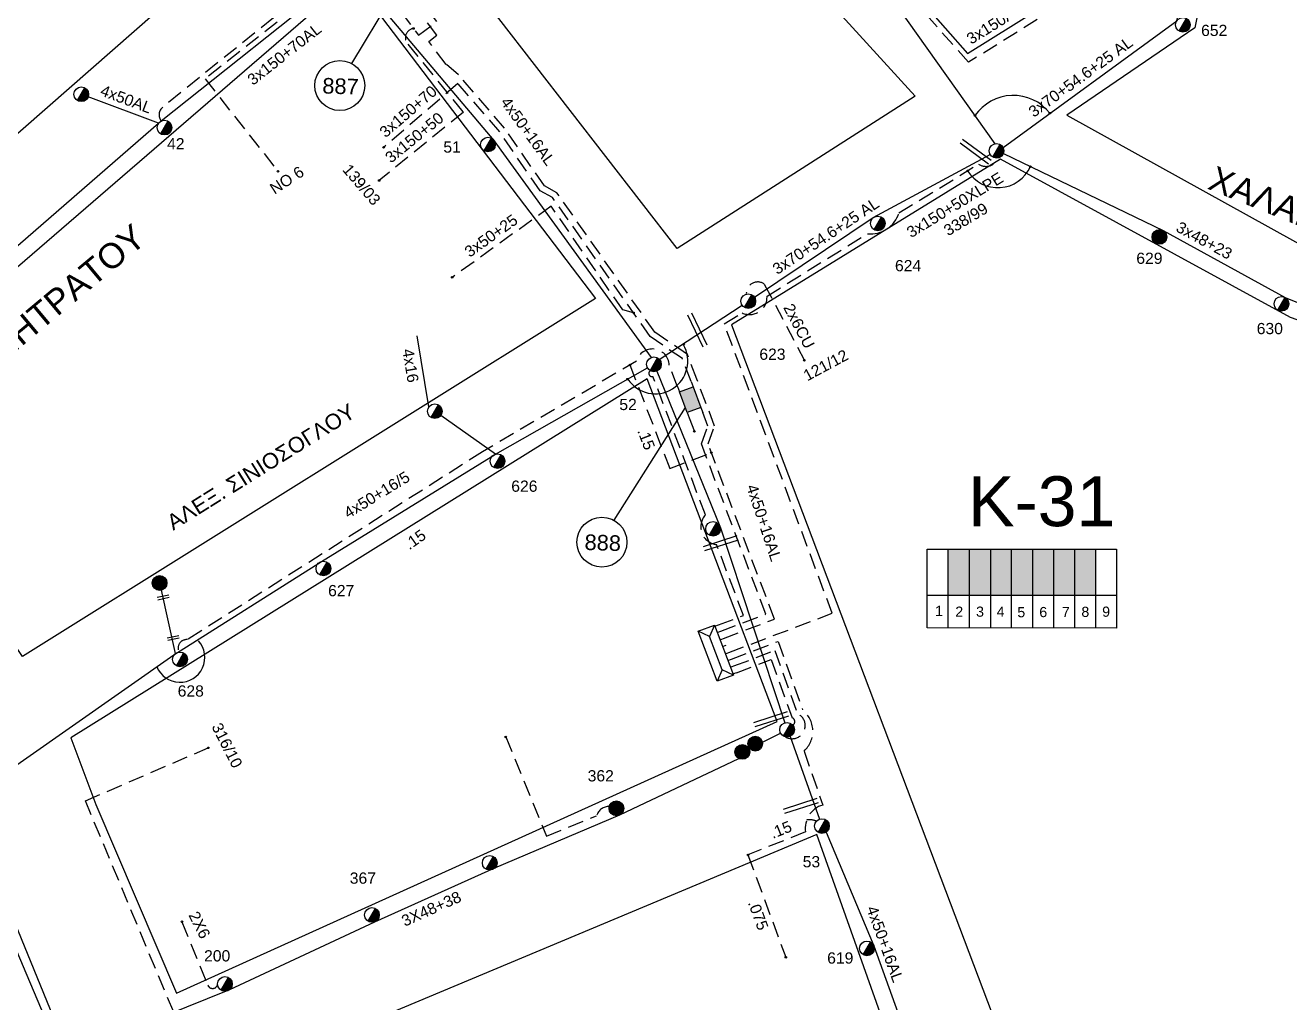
# Model space of a CAD drawing. Header units: millimetres. Extents: x 7477 to 9676, y 1828 to 2857.
# Drawn here: x 7697.3 to 7899.8, y 2356.4 to 2513 of the extents above; entities that cross this region are included whole.
import ezdxf
from ezdxf.enums import TextEntityAlignment as Align

# ---------------------------------------------------------------- set-up
doc = ezdxf.new("R2010")
doc.units = ezdxf.units.MM
doc.linetypes.add('DASHED', pattern=[19.05, 12.7, -6.35])
for name, color, linetype, lineweight in [('.075', 7, 'Continuous', 30), ('.15', 7, 'Continuous', 30), ('2x6', 7, 'SYN_LINE', 30), ('2x6CU', 7, 'Continuous', 30), ('3x150+50', 7, 'Continuous', 30), ('3x150+50 XLPE', 7, 'SYN_LINE', 30), ('3x150+70', 7, 'Continuous', 30), ('3x150+70AL', 7, 'DASHED', 30), ('3x150AL+50CU', 7, 'Continuous', 30), ('3x48+23', 7, 'Continuous', 30), ('3X48+38', 7, 'Continuous', 30), ('3x50+25', 7, 'Continuous', 30), ('3x70+54.6+25 AL', 7, 'SYN_LINE', 30), ('4x16', 7, 'Continuous', 30), ('4x50+16_5', 7, 'Continuous', 30), ('4x50+16AL', 7, 'Continuous', 30), ('4x50AL', 7, 'Continuous', 30), ('text διευθύνσεων', 250, 'Continuous', 30), ('Υπόβαθρο ΔΕΗ', 7, 'Continuous', 30)]:
    doc.layers.add(name, color=color, linetype=linetype, lineweight=lineweight)
for name, color, linetype in [('Link Box 4 Διευθύνσεων', 7, 'Continuous'), ('Pillar OTE', 7, 'Continuous'), ('TEXT ΚΑΛΩΔΙΩΝ', 7, 'Continuous'), ('Άγνωστα', 7, 'Continuous'), ('ΑΓΝΩΣΤΟ ΕΝΑΕΡΙΟ ΚΑΛΩΔΙΟ', 7, 'Continuous'), ('Καλώδια ΧΤ   3x150AL+50CU', 7, 'DASHED'), ('Μηχανική τομή', 7, 'Continuous'), ('Στύλος Ξύλινος', 7, 'Continuous'), ('Στύλος Ξύλινος @ 1', 7, 'Continuous'), ('Στύλος ΦΜ', 7, 'Continuous'), ('Στύλος ΦΜ @ 1', 7, 'Continuous'), ('Συνδέσεις', 7, 'Continuous'), ('Τομή', 7, 'Continuous'), ('Υποσταθμός πόλεως', 7, 'Continuous'), ('Υπόγεια καλώδια Παροχών ΧΤ   .15', 7, 'DASHED')]:
    doc.layers.add(name, color=color, linetype=linetype)
doc.styles.add('arial', font='ARIAL.TTF')
doc.styles.get("Standard").update_dxf_attribs({"font": 'ARIAL.TTF'})
doc.linetypes.add('SYN_LINE', pattern='A,0.5,-0.0001,["/\\/\\/\\/",Standard,S=0.1,R=0,X=0,Y=-0.05],-0.25', length=0.7501)

# ---------------------------------------------------------------- blocks, each defined once
blk = doc.blocks.new('ΥΠΑΡΧΩΝ ΤΣΙΜΕΝΤΕΝΙΟΣ ΣΤΥΛΟΣ')
at = {"layer": 'Στύλος ΦΜ'}
blk.add_hatch(color=7, dxfattribs=at).paths.add_polyline_path([(-1.29, -2.28, 0.574793), (2.62, 0, 0.268822), (1.3, 2.27)])
at = {"layer": 'Στύλος ΦΜ', "color": 7}
blk.add_line((-1.29, -2.28), (1.3, 2.27), dxfattribs=at)
blk.add_circle((0, 0), 2.62, dxfattribs=at)
at = {"layer": 'Στύλος ΦΜ', "flags": 4}
for tag, p in [('ΑΡΙΘΜΟΣ', (-4.68, 8.05)), ('ΤΥΠΟΣ', (-4.91, 3.03))]:
    blk.add_attdef(tag, p, '', height=4, dxfattribs=at)
blk = doc.blocks.new('ΥΠΑΡΧΩΝ ΞΥΛΙΝΟΣ ΣΤΥΛΟΣ')
at = {"layer": 'Στύλος Ξύλινος'}
h = blk.add_hatch(color=7, dxfattribs=at)
h.paths.add_polyline_path([(-2.62, 0, 0.270008), (-1.29, -2.28), (1.3, 2.27, 0.576266)])
h.paths.add_polyline_path([(-1.29, -2.28, 0.574793), (2.62, 0, 0.268822), (1.3, 2.27)])
at = {"layer": 'Στύλος Ξύλινος', "color": 7}
blk.add_line((-1.29, -2.28), (1.3, 2.27), dxfattribs=at)
blk.add_circle((0, 0), 2.62, dxfattribs=at)
at = {"layer": 'Στύλος Ξύλινος', "flags": 4}
for tag, p in [('ΑΡΙΘΜΟΣ', (-4.91, 8.6)), ('ΤΥΠΟΣ', (-4.85, 3.39))]:
    blk.add_attdef(tag, p, '', height=4, dxfattribs=at)
blk = doc.blocks.new('LINK BOX 4 ΑΝΑΧΩΡΗΣΕΩΝ')
at = {"layer": 'Link Box 4 Διευθύνσεων', "ltscale": 40}
blk.add_hatch(color=256, dxfattribs=at).paths.add_polyline_path([(-3.54, 0), (-3.54, -4.67), (3.54, -4.67), (3.54, 0)])
for p, q in [((-3.54, 0), (-5.33, 0)), ((5.33, 0), (3.54, 0)), ((-3.54, -4.67), (-5.33, -4.67)), ((5.33, -4.67), (3.54, -4.67))]:
    blk.add_line(p, q, dxfattribs=at)
blk.add_lwpolyline([(-3.54, -4.67), (-3.54, 0), (3.54, 0), (3.54, -4.67)], close=True, dxfattribs=at)
blk = doc.blocks.new('ΥΠΟΣΤΑΘΜΟΣ ΠΟΛΕΩΣ 8 ΑΝΑΧΩΡΗΣΕΩΝ')
at = {"layer": 'Υποσταθμός πόλεως', "linetype": 'Continuous', "ltscale": 40}
for p, q in [((-8.18, -2.82), (-8.18, -4)), ((-5.9, -2.82), (-5.9, -4)), ((-3.55, -2.82), (-3.55, -4)), ((-1.28, -2.82), (-1.28, -4)), ((1.23, -2.82), (1.23, -4)), ((3.56, -2.82), (3.56, -4)), ((6.03, -2.82), (6.03, -4)), ((8.16, -2.82), (8.16, -4))]:
    blk.add_line(p, q, dxfattribs=at)
blk.add_lwpolyline([(-8.57, 2.82), (8.57, 2.82), (8.57, -2.82), (-8.57, -2.82)], close=True, dxfattribs=at)
for points in [[(-5.75, 0), (-8.57, 2.82)], [(5.75, 0), (8.57, 2.82)], [(-8.57, -2.82), (-5.75, 0)], [(-5.75, 0), (5.75, 0)], [(8.57, -2.82), (5.75, 0)]]:
    blk.add_lwpolyline(points, dxfattribs=at)
at = {"layer": 'Υποσταθμός πόλεως', "linetype": 'SYN_LINE', "ltscale": 40, "flags": 1}
for tag, p in [('ΜΕΤΑΣΧΗΜΑΤΙΣΜΟΣ', (9.59, 1.44)), ('ΙΣΧΥΣ', (9.57, -1.35)), ('ΑΡΙΘΜΟΣ', (9.69, -4.07))]:
    blk.add_attdef(tag, p, '', height=1.8, dxfattribs=at)
blk = doc.blocks.new('_ΣΥΝΔΕΣΗ')
at = {"layer": 'Συνδέσεις', "linetype": 'SYN_LINE', "ltscale": 40}
blk.add_hatch(color=256, dxfattribs=at).paths.add_polyline_path([(0.5, -0.01, 1), (-0.5, -0.01, 1)])
at = {"layer": 'Συνδέσεις'}
blk.add_circle((0, -0.01), 0.5, dxfattribs=at)
blk = doc.blocks.new('ΤΟΜΗ')
at = {"layer": 'Τομή', "ltscale": 40}
for p, q in [((-5.68, 0), (17.06, 0)), ((-5.68, -2.77), (17.06, -2.77))]:
    blk.add_line(p, q, dxfattribs=at)
blk = doc.blocks.new('ΜΗΧΑΝΙΚΗ ΤΟΜΗ')
at = {"layer": 'Μηχανική τομή', "ltscale": 40}
for p, q in [((-1.89, 0.78), (5.69, 0.78)), ((-1.89, -0.77), (5.69, -0.77))]:
    blk.add_line(p, q, dxfattribs=at)

msp = doc.modelspace()

# ---------------------------------------------------------------- hatches: boundary and pattern name
at = {"layer": 'Καλώδια ΧΤ   3x150AL+50CU', "linetype": 'DASHED', "lineweight": -3, "ltscale": 0.2}
h = msp.add_hatch(color=1, dxfattribs=at)
h.dxf.hatch_style = 1
h.paths.add_polyline_path([(7848.55, 2429.08), (7845.11, 2429.08), (7845.11, 2421.72), (7848.55, 2421.71)])
h = msp.add_hatch(color=2, dxfattribs=at)
h.dxf.hatch_style = 1
h.paths.add_polyline_path([(7848.55, 2421.71), (7851.99, 2421.71), (7851.99, 2429.08), (7848.55, 2429.08)])
h = msp.add_hatch(color=30, dxfattribs=at)
h.dxf.hatch_style = 1
h.paths.add_polyline_path([(7855.29, 2429.08), (7851.99, 2429.08), (7851.99, 2421.71), (7855.29, 2421.71)])
h = msp.add_hatch(color=133, dxfattribs=at)
h.dxf.hatch_style = 1
h.paths.add_polyline_path([(7858.59, 2429.07), (7855.29, 2429.08), (7855.29, 2421.71), (7858.59, 2421.7)])
h = msp.add_hatch(color=85, dxfattribs=at)
h.dxf.hatch_style = 1
h.paths.add_polyline_path([(7861.97, 2429.07), (7858.68, 2429.07), (7858.68, 2421.7), (7861.97, 2421.7)])
h = msp.add_hatch(color=173, dxfattribs=at)
h.dxf.hatch_style = 1
h.paths.add_polyline_path([(7865.37, 2429.07), (7862.07, 2429.07), (7862.07, 2421.7), (7865.37, 2421.7)])
h = msp.add_hatch(color=5, dxfattribs=at)
h.dxf.hatch_style = 1
h.paths.add_polyline_path([(7868.71, 2429.07), (7865.41, 2429.07), (7865.41, 2421.7), (7868.71, 2421.7)])

# ---------------------------------------------------------------- linework, layer by layer
at = {"layer": '.075', "color": 1, "linetype": 'DASHED', "lineweight": -3, "ltscale": 0.2}
msp.add_lwpolyline([(7813.05, 2380.08), (7819.13, 2363.68)], dxfattribs=at)
at = {"layer": '.15', "color": 5, "linetype": 'DASHED', "lineweight": -3, "ltscale": 0.2}
msp.add_lwpolyline([(7801.76, 2455.1), (7800.45, 2458.57, 0.852332), (7795.18, 2459.18), (7770.54, 2444.67), (7723.26, 2414.57, 0.596996), (7721.92, 2412.59, -11.680675)], format="xyb", dxfattribs=at)
for points in [[(7794.15, 2458.58), (7800.52, 2442), (7807.19, 2444.53)], [(7809.14, 2414.77), (7817.3, 2417.86), (7806.66, 2445.94), (7807.72, 2448.78), (7804.88, 2456.28)], [(7803.65, 2450.12), (7804.47, 2447.94)]]:
    msp.add_lwpolyline(points, dxfattribs=at)
at = {"layer": '.15', "color": 85, "linetype": 'DASHED', "lineweight": -3, "ltscale": 0.2}
msp.add_lwpolyline([(7808.32, 2416.92), (7812.34, 2418.44), (7808.04, 2429.8, -0.611331), (7806.24, 2434.55), (7797.84, 2456.73, -0.858823), (7797.41, 2457.66)], format="xyb", dxfattribs=at)
at = {"layer": '.15', "color": 173, "linetype": 'DASHED', "lineweight": -3, "ltscale": 0.2}
msp.add_lwpolyline([(7808.7, 2415.92), (7815.92, 2418.66), (7805.59, 2445.94), (7806.65, 2448.78), (7805.83, 2450.95)], dxfattribs=at)
at = {"layer": '.15', "color": 1, "linetype": 'DASHED', "lineweight": -3, "ltscale": 0.2}
for points in [[(7810.4, 2411.45), (7817.89, 2414.29), (7821.8, 2403.31, -0.462749), (7822.05, 2396.73), (7825.03, 2388.08, 0.371206), (7822.27, 2383.77), (7813.05, 2380.08)], [(7822.46, 2385.66, -0.155203), (7824.03, 2385.49, 14.536824)]]:
    msp.add_lwpolyline(points, format="xyb", dxfattribs=at)
at = {"layer": '.15', "color": 2, "linetype": 'DASHED', "lineweight": -3, "ltscale": 0.2}
msp.add_lwpolyline([(7810.81, 2410.35), (7817.35, 2412.83), (7820.95, 2402.74, -1.060592), (7819.08, 2398.98, -0.52851)], format="xyb", dxfattribs=at)
at = {"layer": '.15', "color": 30, "linetype": 'DASHED', "lineweight": -3, "ltscale": 0.2}
msp.add_lwpolyline([(7811.22, 2409.28), (7816.8, 2411.4), (7820.12, 2402.06, -0.644085), (7820.24, 2400.87, -0.859457)], format="xyb", dxfattribs=at)
at = {"layer": '2x6', "color": 2, "linetype": 'DASHED', "lineweight": -3, "ltscale": 0.2}
msp.add_lwpolyline([(7722.38, 2369.37), (7726.54, 2359.2, 0.732625), (7728.1, 2359.33, -8.852147)], format="xyb", dxfattribs=at)
at = {"layer": '2x6CU', "color": 85, "linetype": 'DASHED', "lineweight": -3, "ltscale": 0.2}
msp.add_lwpolyline([(7812.8, 2469.93, -0.629126), (7815.68, 2471.54), (7822.09, 2459.32)], format="xyb", dxfattribs=at)
at = {"layer": '3x150+50', "color": 62, "linetype": 'DASHED', "lineweight": -3, "ltscale": 0.2}
msp.add_lwpolyline([(7759.48, 2512.48, 0.605602), (7758.58, 2509.97), (7767.47, 2499.06), (7753.98, 2488.14)], format="xyb", dxfattribs=at)
at = {"layer": '3x150+50', "color": 2, "linetype": 'DASHED', "lineweight": -3, "ltscale": 0.2}
msp.add_lwpolyline([(7774.26, 2398.99), (7780.78, 2383.08), (7788.82, 2386.37, -0.329356), (7790.84, 2387.87, 47.980398)], format="xyb", dxfattribs=at)
at = {"layer": '3x150+50', "color": 7, "linetype": 'DASHED', "lineweight": -3, "ltscale": 0.2}
msp.add_lwpolyline([(7743.29, 2303.68, 0.871466), (7740.04, 2309.27), (7737.52, 2315.39, 0.688722), (7735.74, 2319.72), (7706.92, 2388.75), (7726.61, 2397.25)], format="xyb", dxfattribs=at)
at = {"layer": '3x150+50 XLPE', "color": 62, "linetype": 'DASHED', "lineweight": -3, "ltscale": 0.2}
msp.add_lwpolyline([(7757.44, 2515.16), (7760.3, 2511.4), (7763.21, 2513.61), (7755.75, 2523.43, 0.420341), (7749.03, 2524.28), (7741.71, 2533.06), (7749.37, 2540.13, -0.612058), (7750.27, 2541.2, 135.485288)], format="xyb", dxfattribs=at)
at = {"layer": '3x150+50 XLPE', "color": 133, "linetype": 'DASHED', "lineweight": -3, "ltscale": 0.2}
msp.add_lwpolyline([(7809.99, 2412.51), (7826.56, 2418.79), (7809.25, 2465.17), (7812.13, 2466.92, 0.566155), (7816.11, 2469.61), (7832.2, 2479.61, 0.364331), (7837.24, 2482.95), (7849.97, 2490.74, 0.461582), (7853.23, 2491.76, 4.598534)], format="xyb", dxfattribs=at)
at = {"layer": '3x150+70', "color": 5, "linetype": 'DASHED', "lineweight": -3, "ltscale": 0.2}
msp.add_lwpolyline([(7804.88, 2456.28), (7803.38, 2460.24), (7798.12, 2463.84), (7782.45, 2486.18), (7780.45, 2487.26), (7774.08, 2496.52), (7766.71, 2505.08), (7764.72, 2506.71), (7761.93, 2510.39), (7763.24, 2511.39), (7759.29, 2516.58)], dxfattribs=at)
at = {"layer": '3x150+70', "color": 173, "linetype": 'DASHED', "lineweight": -3, "ltscale": 0.2}
msp.add_lwpolyline([(7803.94, 2455.93), (7802.55, 2459.59), (7797.41, 2463.12), (7781.76, 2485.41), (7779.76, 2486.49), (7773.29, 2495.91), (7766.6, 2503.67), (7754.69, 2493.43)], dxfattribs=at)
at = {"layer": '3x150+70AL', "color": 27, "linetype": 'DASHED', "lineweight": -3, "ltscale": 0.2}
msp.add_lwpolyline([(7749.02, 2542.56, -0.649219), (7747.89, 2541.59), (7739.94, 2534.6), (7741.01, 2533.38), (7739.43, 2531.99), (7746.29, 2523.49), (7745.94, 2521.36), (7719.32, 2499.9, 0.40807), (7719.05, 2497.66, 2.377618)], format="xyb", dxfattribs=at)
at = {"layer": '3x150+70AL', "color": 62, "linetype": 'DASHED', "lineweight": -3, "ltscale": 0.2}
msp.add_lwpolyline([(7754.21, 2519.41), (7753.58, 2520.23), (7752.62, 2519.49, -0.441958), (7746.62, 2520.57), (7726.09, 2504.41), (7737.77, 2489.61)], format="xyb", dxfattribs=at)
at = {"layer": '3x150AL+50CU', "color": 173, "linetype": 'DASHED', "lineweight": -3, "ltscale": 0.2}
msp.add_lwpolyline([(7858.95, 2528.56), (7865.86, 2517.95), (7848.41, 2507.07), (7833.3, 2524.04, -0.418536), (7831.93, 2524.65, 530.529134)], format="xyb", dxfattribs=at)
at = {"layer": '3x48+23', "color": 133, "linetype": 'Continuous', "lineweight": -3, "ltscale": 0.2}
msp.add_lwpolyline([(7853.98, 2492.45), (7879.56, 2480.11), (7899.11, 2469.39), (7930.22, 2456.81)], dxfattribs=at)
at = {"layer": '3X48+38', "color": 2, "linetype": 'Continuous', "lineweight": -3, "ltscale": 0.2}
msp.add_lwpolyline([(7705.56, 2348.62), (7730.03, 2358.52), (7753.27, 2369.38), (7772.53, 2377.99), (7792.55, 2386.52), (7811.58, 2395.55)], dxfattribs=at)
at = {"layer": '3x50+25', "color": 173, "linetype": 'DASHED', "lineweight": -3, "ltscale": 0.2}
msp.add_lwpolyline([(7794.73, 2466.94), (7793.01, 2467.39), (7781.55, 2484.01), (7765.68, 2472.61)], dxfattribs=at)
at = {"layer": '3x70+54.6+25 AL', "color": 173, "linetype": 'SYN_LINE', "lineweight": -3, "ltscale": 15}
msp.add_lwpolyline([(7853.92, 2493.44), (7881.76, 2513.73), (7885.46, 2530.44), (7889.86, 2546.84)], dxfattribs=at)
at = {"layer": '3x70+54.6+25 AL', "color": 85, "linetype": 'SYN_LINE', "lineweight": -3, "ltscale": 15}
for points in [[(7814.09, 2469.44), (7833.13, 2482.18), (7851.84, 2492.32)], [(7798.86, 2459.47), (7812.12, 2468.15)]]:
    msp.add_lwpolyline(points, dxfattribs=at)
at = {"layer": '4x16', "color": 85, "linetype": 'SYN_LINE', "lineweight": -3, "ltscale": 15}
msp.add_lwpolyline([(7761.94, 2451.85), (7760.04, 2463.25)], dxfattribs=at)
at = {"layer": '4x16', "color": 85, "linetype": 'SYN_LINE', "lineweight": -3, "ltscale": 12}
msp.add_lwpolyline([(7772.59, 2444.29), (7763.86, 2450.49)], dxfattribs=at)
at = {"layer": '4x16', "color": 5, "linetype": 'Continuous', "lineweight": -3, "ltscale": 0.2}
msp.add_lwpolyline([(7721.35, 2412.35), (7719.09, 2422.5)], dxfattribs=at)
at = {"layer": '4x50+16_5', "color": 85, "linetype": 'Continuous', "lineweight": -3, "ltscale": 0.2}
msp.add_lwpolyline([(7688.58, 2389.38), (7721.11, 2412.16), (7744.75, 2427.11), (7772.59, 2444.29), (7796.97, 2458.1)], dxfattribs=at)
at = {"layer": '4x50+16AL', "color": 27, "linetype": 'Continuous', "lineweight": -3, "ltscale": 0.2}
msp.add_lwpolyline([(7748.5, 2521.06), (7719.05, 2497.66), (7691.13, 2473.38), (7655.57, 2442.66)], dxfattribs=at)
at = {"layer": '4x50+16AL', "color": 6, "linetype": 'Continuous', "lineweight": -3, "ltscale": 0.2}
for points in [[(7797.59, 2459.79), (7772.38, 2494.55), (7750.19, 2520.88)], [(7798.48, 2457.61), (7808.56, 2432.76), (7808.61, 2432.62)]]:
    msp.add_lwpolyline(points, dxfattribs=at)
at = {"layer": '4x50+16AL', "color": 30, "linetype": 'Continuous', "lineweight": -3, "ltscale": 0.2}
msp.add_lwpolyline([(7808.61, 2432.62), (7818.95, 2401.25)], dxfattribs=at)
at = {"layer": '4x50+16AL', "color": 2, "linetype": 'Continuous', "lineweight": -3, "ltscale": 0.2}
for points in [[(7815.37, 2398.15), (7818.27, 2399.6)], [(7819.84, 2399.07), (7824.52, 2385.82)]]:
    msp.add_lwpolyline(points, dxfattribs=at)
at = {"layer": '4x50+16AL', "color": 85, "linetype": 'Continuous', "lineweight": -3, "ltscale": 0.2}
msp.add_lwpolyline([(7703.85, 2349.13), (7687.91, 2387.93)], dxfattribs=at)
at = {"layer": '4x50+16AL', "color": 1, "linetype": 'Continuous', "lineweight": -3, "ltscale": 0.2}
msp.add_lwpolyline([(7825.59, 2383.75), (7833.21, 2365.52), (7848.63, 2322.61), (7860.5, 2290.04)], dxfattribs=at)
at = {"layer": '4x50AL', "color": 27, "linetype": 'Continuous', "lineweight": -3, "ltscale": 0.2}
msp.add_lwpolyline([(7718.64, 2497.3), (7707.35, 2501.53)], dxfattribs=at)
at = {"layer": 'Pillar OTE', "lineweight": -3, "ltscale": 40}
for points in [[(7841.78, 2416.44), (7841.78, 2429.08), (7872.12, 2429.08), (7872.12, 2416.41), (7841.78, 2416.44)], [(7845.11, 2416.44), (7845.11, 2429.08)], [(7848.55, 2416.43), (7848.55, 2429.08)], [(7851.99, 2416.43), (7851.99, 2429.08)], [(7855.29, 2416.43), (7855.29, 2429.08)], [(7858.67, 2416.42), (7858.68, 2429.08)], [(7862.07, 2416.42), (7862.07, 2429.08)], [(7865.41, 2416.42), (7865.41, 2429.08)], [(7868.8, 2416.41), (7868.8, 2429.08)], [(7841.78, 2421.72), (7872.12, 2421.69)]]:
    msp.add_lwpolyline(points, dxfattribs=at)
at = {"layer": 'Άγνωστα', "linetype": 'Continuous', "ltscale": 0.2}
for centre, radius, start, end in [((7798.19, 2459.19), 5.23, 213.6346, 30.2367), ((7722.06, 2411.74), 4, 201.6368, 41.5498)]:
    msp.add_arc(centre, radius, start, end, dxfattribs=at)
at = {"layer": 'ΑΓΝΩΣΤΟ ΕΝΑΕΡΙΟ ΚΑΛΩΔΙΟ', "color": 173, "linetype": 'Continuous', "lineweight": -3, "ltscale": 0.2}
msp.add_lwpolyline([(7807.73, 2551.39), (7830.84, 2524.69), (7852.61, 2494.03)], dxfattribs=at)
at = {"layer": 'Υπόβαθρο ΔΕΗ', "lineweight": -3}
for points in [[(7698.61, 2575.14), (7739.04, 2533.35), (7662.2, 2465.96), (7636.04, 2506.35)], [(7877.49, 2553.09), (7843.9, 2571.53), (7816.05, 2545.08), (7848.24, 2508.47), (7870.76, 2522.58)], [(7839.84, 2501.63), (7801.71, 2477.23), (7773.14, 2514.09), (7761.29, 2529.62), (7761.29, 2529.62), (7793.13, 2557.54), (7799.71, 2545.71)], [(7974.07, 2519.29), (7891.41, 2546.75), (7884.67, 2512.61), (7864.14, 2498.62), (7907.69, 2474.48), (7961.01, 2458.23)], [(7788.65, 2469.25), (7696.83, 2411.88), (7670.18, 2452.02), (7749.62, 2520.61)], [(8016.51, 2430.38), (7952.95, 2447.48), (7899.95, 2466.19), (7899.95, 2466.19), (7853.52, 2491.55), (7853.52, 2491.55), (7810.4, 2465.02), (7885.73, 2265.95), (7899.67, 2273.81), (7937.48, 2326.92), (7968.65, 2371.5), (8016.51, 2430.38)], [(7796.9, 2456.37), (7704.6, 2398.83), (7708.59, 2388.18), (7721.5, 2357.93), (7817.72, 2401.44)], [(7686.4, 2387.11), (7702.52, 2349.08), (7610.55, 2307.9), (7597.52, 2332.49)], [(7824.08, 2383.33), (7727.81, 2343.01), (7746.28, 2298.37), (7845.85, 2322.14)]]:
    msp.add_lwpolyline(points, close=True, dxfattribs=at)
for points in [[(7755.82, 2517.29), (7749.53, 2506.86)], [(7803.02, 2451.78), (7791.55, 2433.73)]]:
    msp.add_lwpolyline(points, dxfattribs=at)
for centre in [(7747.66, 2503.33), (7789.67, 2430.19)]:
    msp.add_circle(centre, 4, dxfattribs=at)
for centre, radius, start, end in [((7855.57, 2494.31), 7.45, 38.1882, 145.5586), ((7853.09, 2492.68), 5.71, 211.6486, 336.0619)]:
    msp.add_arc(centre, radius, start, end, dxfattribs=at)

# ---------------------------------------------------------------- block references
at = {"layer": 'Link Box 4 Διευθύνσεων', "lineweight": -3, "xscale": 0.5, "yscale": 0.5, "zscale": 0.5, "rotation": 110.7519922864505}
msp.add_blockref('LINK BOX 4 ΑΝΑΧΩΡΗΣΕΩΝ', (7802.7, 2452.61), dxfattribs=at)
at = {"layer": 'Μηχανική τομή', "lineweight": -3, "zscale": 0.4999999999999997, "rotation": 11.78768482020301}
for p, xscale, yscale in [((7718.92, 2421.26), 0.2499999999999461, 0.2499999999999461), ((7720.53, 2414.76), 0.2499999999999462, 0.2499999999999462)]:
    msp.add_blockref('ΜΗΧΑΝΙΚΗ ΤΟΜΗ', p, dxfattribs=dict(at, xscale=xscale, yscale=yscale))
at = {"layer": 'Στύλος Ξύλινος @ 1', "lineweight": -3, "ltscale": 40}
ref = msp.add_blockref('ΥΠΑΡΧΩΝ ΞΥΛΙΝΟΣ ΣΤΥΛΟΣ', (7878.97, 2479.09), dxfattribs=dict(at, xscale=0.449999999999818, yscale=0.449999999999818, zscale=0.449999999999818))
ref.add_attrib('ΑΡΙΘΜΟΣ', '629', (7875.27, 2474.77), dxfattribs={"layer": 'Στύλος Ξύλινος', "height": 1.8, "flags": 4})
at = {"layer": 'Στύλος Ξύλινος @ 1', "lineweight": -3, "ltscale": 40, "xscale": 0.4499999999998181, "yscale": 0.4499999999998181, "zscale": 0.4499999999998181}
for p in [(7718.81, 2423.65), (7814.22, 2397.91), (7812.16, 2396.58)]:
    msp.add_blockref('ΥΠΑΡΧΩΝ ΞΥΛΙΝΟΣ ΣΤΥΛΟΣ', p, dxfattribs=at)
at = {"layer": 'Στύλος Ξύλινος @ 1', "lineweight": -3, "ltscale": 40}
ref = msp.add_blockref('ΥΠΑΡΧΩΝ ΞΥΛΙΝΟΣ ΣΤΥΛΟΣ', (7791.98, 2387.55), dxfattribs=dict(at, xscale=0.449999999999818, yscale=0.449999999999818, zscale=0.449999999999818))
ref.add_attrib('ΤΥΠΟΣ', '362', (7787.38, 2391.86), dxfattribs={"layer": 'Στύλος Ξύλινος', "height": 1.8, "flags": 4})
at = {"layer": 'Στύλος ΦΜ @ 1', "lineweight": -3, "ltscale": 40}
ref = msp.add_blockref('ΥΠΑΡΧΩΝ ΤΣΙΜΕΝΤΕΝΙΟΣ ΣΤΥΛΟΣ', (7882.73, 2513.07), dxfattribs=dict(at, xscale=0.4499999999998551, yscale=0.4499999999998551, zscale=0.4499999999998551))
ref.add_attrib('ΑΡΙΘΜΟΣ', '652', (7885.65, 2511.28), dxfattribs={"layer": 'Στύλος ΦΜ', "height": 1.8, "flags": 4})
for p, xscale, yscale, zscale in [((7706.25, 2501.95), 0.4499999999998181, 0.4499999999998181, 0.4499999999998181), ((7852.88, 2492.88), 0.4499999999998195, 0.4499999999998195, 0.4499999999998195), ((7762.9, 2451.17), 0.4499999999998181, 0.4499999999998181, 0.4499999999998181), ((7807.47, 2432.32), 0.4499999999998181, 0.4499999999998181, 0.4499999999998181), ((7819.32, 2400.13), 0.4499999999998181, 0.4499999999998181, 0.4499999999998181), ((7771.69, 2378.81), 0.449999999999818, 0.449999999999818, 0.449999999999818)]:
    msp.add_blockref('ΥΠΑΡΧΩΝ ΤΣΙΜΕΝΤΕΝΙΟΣ ΣΤΥΛΟΣ', p, dxfattribs=dict(at, xscale=xscale, yscale=yscale, zscale=zscale))
ref = msp.add_blockref('ΥΠΑΡΧΩΝ ΤΣΙΜΕΝΤΕΝΙΟΣ ΣΤΥΛΟΣ', (7719.59, 2496.61), dxfattribs=dict(at, xscale=0.4499999999998064, yscale=0.4499999999998064, zscale=0.4499999999998064))
ref.add_attrib('ΤΥΠΟΣ', '42', (7720, 2493.12), dxfattribs={"layer": 'Στύλος ΦΜ', "height": 1.8, "flags": 4})
ref = msp.add_blockref('ΥΠΑΡΧΩΝ ΤΣΙΜΕΝΤΕΝΙΟΣ ΣΤΥΛΟΣ', (7771.4, 2493.89), dxfattribs=dict(at, xscale=0.4499999999998469, yscale=0.4499999999998469, zscale=0.4499999999998469))
ref.add_attrib('ΤΥΠΟΣ', '51', (7764.26, 2492.6), dxfattribs={"layer": 'Στύλος ΦΜ', "height": 1.8, "flags": 4})
ref = msp.add_blockref('ΥΠΑΡΧΩΝ ΤΣΙΜΕΝΤΕΝΙΟΣ ΣΤΥΛΟΣ', (7833.86, 2481.25), dxfattribs=dict(at, xscale=0.449999999999818, yscale=0.449999999999818, zscale=0.449999999999818))
ref.add_attrib('ΤΥΠΟΣ', '624', (7836.61, 2473.59), dxfattribs={"layer": 'Στύλος ΦΜ', "height": 1.8, "rotation": 360, "flags": 4})
ref = msp.add_blockref('ΥΠΑΡΧΩΝ ΤΣΙΜΕΝΤΕΝΙΟΣ ΣΤΥΛΟΣ', (7813.1, 2468.8), dxfattribs=dict(at, xscale=0.449999999999818, yscale=0.449999999999818, zscale=0.449999999999818))
ref.add_attrib('ΤΥΠΟΣ', '623', (7814.88, 2459.4), dxfattribs={"layer": 'Στύλος ΦΜ', "height": 1.8, "rotation": 360, "flags": 4})
ref = msp.add_blockref('ΥΠΑΡΧΩΝ ΤΣΙΜΕΝΤΕΝΙΟΣ ΣΤΥΛΟΣ', (7898.53, 2468.37), dxfattribs=dict(at, xscale=0.4499999999998314, yscale=0.4499999999998314, zscale=0.4499999999998314))
ref.add_attrib('ΤΥΠΟΣ', '630', (7894.56, 2463.51), dxfattribs={"layer": 'Στύλος ΦΜ', "height": 1.8, "flags": 4})
ref = msp.add_blockref('ΥΠΑΡΧΩΝ ΤΣΙΜΕΝΤΕΝΙΟΣ ΣΤΥΛΟΣ', (7797.99, 2458.68), dxfattribs=dict(at, xscale=0.4499999999998088, yscale=0.4499999999998088, zscale=0.4499999999998088))
ref.add_attrib('ΤΥΠΟΣ', '52', (7792.45, 2451.35), dxfattribs={"layer": 'Στύλος ΦΜ', "height": 1.8, "flags": 4})
ref = msp.add_blockref('ΥΠΑΡΧΩΝ ΤΣΙΜΕΝΤΕΝΙΟΣ ΣΤΥΛΟΣ', (7772.94, 2443.17), dxfattribs=dict(at, xscale=0.449999999999818, yscale=0.449999999999818, zscale=0.449999999999818))
ref.add_attrib('ΤΥΠΟΣ', '626', (7775.14, 2438.26), dxfattribs={"layer": 'Στύλος ΦΜ', "height": 1.8, "rotation": 360, "flags": 4})
ref = msp.add_blockref('ΥΠΑΡΧΩΝ ΤΣΙΜΕΝΤΕΝΙΟΣ ΣΤΥΛΟΣ', (7745.05, 2425.97), dxfattribs=dict(at, xscale=0.449999999999818, yscale=0.449999999999818, zscale=0.449999999999818))
ref.add_attrib('ΑΡΙΘΜΟΣ', '627', (7745.8, 2421.53), dxfattribs={"layer": 'Στύλος ΦΜ', "height": 1.8, "rotation": 360, "flags": 4})
ref = msp.add_blockref('ΥΠΑΡΧΩΝ ΤΣΙΜΕΝΤΕΝΙΟΣ ΣΤΥΛΟΣ', (7722.07, 2411.4), dxfattribs=dict(at, xscale=0.449999999999818, yscale=0.449999999999818, zscale=0.449999999999818))
ref.add_attrib('ΑΡΙΘΜΟΣ', '628', (7721.7, 2405.45), dxfattribs={"layer": 'Στύλος ΦΜ', "height": 1.8, "rotation": 360, "flags": 4})
ref = msp.add_blockref('ΥΠΑΡΧΩΝ ΤΣΙΜΕΝΤΕΝΙΟΣ ΣΤΥΛΟΣ', (7824.91, 2384.71), dxfattribs=dict(at, xscale=0.4499999999999318, yscale=0.4499999999999318, zscale=0.4499999999999318))
ref.add_attrib('ΤΥΠΟΣ', '53', (7821.83, 2378.1), dxfattribs={"layer": 'Στύλος ΦΜ', "height": 1.8, "rotation": 360, "flags": 4})
ref = msp.add_blockref('ΥΠΑΡΧΩΝ ΤΣΙΜΕΝΤΕΝΙΟΣ ΣΤΥΛΟΣ', (7752.82, 2370.47), dxfattribs=dict(at, xscale=0.4499999999998181, yscale=0.4499999999998181, zscale=0.4499999999998181))
ref.add_attrib('ΤΥΠΟΣ', '367', (7749.27, 2375.47), dxfattribs={"layer": 'Στύλος ΦΜ', "height": 1.8, "flags": 4})
ref = msp.add_blockref('ΥΠΑΡΧΩΝ ΤΣΙΜΕΝΤΕΝΙΟΣ ΣΤΥΛΟΣ', (7832.11, 2365.1), dxfattribs=dict(at, xscale=0.4499999999998348, yscale=0.4499999999998348, zscale=0.4499999999998348))
ref.add_attrib('ΑΡΙΘΜΟΣ', '619', (7825.75, 2362.67), dxfattribs={"layer": 'Στύλος ΦΜ', "height": 1.8, "rotation": 360, "flags": 4})
ref = msp.add_blockref('ΥΠΑΡΧΩΝ ΤΣΙΜΕΝΤΕΝΙΟΣ ΣΤΥΛΟΣ', (7729.27, 2359.42), dxfattribs=dict(at, xscale=0.449999999999818, yscale=0.449999999999818, zscale=0.449999999999818))
ref.add_attrib('ΤΥΠΟΣ', '200', (7725.93, 2363.02), dxfattribs={"layer": 'Στύλος ΦΜ', "height": 1.8, "rotation": 360, "flags": 4})
at = {"layer": 'Συνδέσεις', "lineweight": -3, "xscale": 0.25, "yscale": 0.25, "zscale": 0.25}
for p in [(7759.48, 2512.48), (7849.42, 2498.53), (7861.42, 2498.92), (7754.69, 2493.43), (7737.77, 2489.61), (7848.24, 2489.68), (7858.31, 2490.36), (7753.98, 2488.14), (7765.68, 2472.61), (7794.73, 2466.94), (7802.77, 2461.89), (7822.09, 2459.33), (7794.15, 2458.58), (7793.76, 2456.3), (7804.48, 2447.94), (7807.19, 2444.54), (7774.26, 2398.99), (7726.61, 2397.25), (7813.06, 2380.08), (7722.38, 2369.38), (7819.13, 2363.68)]:
    msp.add_blockref('_ΣΥΝΔΕΣΗ', p, dxfattribs=at)
at = {"layer": 'Τομή', "lineweight": -3, "xscale": 0.2499999999999996, "yscale": 0.2499999999999996, "zscale": 0.2499999999999996}
for p, rotation in [((7850.47, 2491.6), 143.8491814345161), ((7805.27, 2462.71), 115.3883309949954), ((7807.29, 2429.93), 17.9569741018426), ((7815.36, 2401.73), 17.9569741018426), ((7820.1, 2387.85), 17.9569741018426)]:
    msp.add_blockref('ΤΟΜΗ', p, dxfattribs=dict(at, rotation=rotation))
at = {"layer": 'Υποσταθμός πόλεως', "lineweight": -3, "xscale": 0.4999999999999999, "yscale": 0.4999999999999999, "zscale": 0.4999999999999999, "rotation": 110.7519922864508}
msp.add_blockref('ΥΠΟΣΤΑΘΜΟΣ ΠΟΛΕΩΣ 8 ΑΝΑΧΩΡΗΣΕΩΝ', (7807.9, 2412.4), dxfattribs=at)

# ---------------------------------------------------------------- texts
at = {"lineweight": -3, "ltscale": 30, "char_height": 1.63, "width": 11.2573, "attachment_point": 1}
for s, insert in [('1', (7843.03, 2420)), ('2', (7846.27, 2419.87)), ('3', (7849.6, 2419.87)), ('4', (7852.9, 2419.87)), ('5', (7856.21, 2419.79)), ('6', (7859.73, 2419.81)), ('7', (7863.35, 2419.81)), ('8', (7866.47, 2419.84)), ('9', (7869.8, 2419.87))]:
    msp.add_mtext(s, dxfattribs=dict(at, insert=insert))
at = {"layer": 'text διευθύνσεων', "color": 7, "lineweight": -3}
msp.add_text('ΑΛΕΞ. ΣΙΝΙΟΣΟΓΛΟΥ', height=2.5, rotation=31.9984, dxfattribs=at).set_placement((7735.04, 2442.27), align=Align.MIDDLE_CENTER)
at = {"layer": 'text διευθύνσεων', "color": 7, "lineweight": -3, "ltscale": 40, "char_height": 4, "width": 94.4586, "attachment_point": 1, "style": 'arial'}
for s, insert, rotation in [('XAΛANΔPIOY', (7888.01, 2490.57), 337.9385), ('ΔHMHTPATOY', (7684.55, 2456.6), 39.767)]:
    msp.add_mtext(s, dxfattribs=dict(at, insert=insert, rotation=rotation))
at = {"layer": 'TEXT ΚΑΛΩΔΙΩΝ', "linetype": 'Continuous', "lineweight": -3, "ltscale": 0.2}
for s, rotation, p in [('3x150AL+50CU', 31.9298, (7855.89, 2515.34)), ('3x150+70AL', 38.2155, (7738.78, 2508.38)), ('3x70+54.6+25 AL', 36.0774, (7866.34, 2504.73)), ('4x50AL', 339.4186, (7713.45, 2501.17)), ('3x150+70', 40.7026, (7758.63, 2499.19)), ('4x50+16AL', 305.9474, (7777.82, 2496.02)), ('3x150+50', 38.9875, (7759.61, 2495.01)), ('3x150+50XLPE', 31.4944, (7846.2, 2484.22)), ('3x70+54.6+25 AL', 33.7777, (7825.51, 2479.24)), ('3x50+25', 35.6744, (7771.9, 2479.29)), ('3x48+23', 331.2557, (7886.16, 2478.54)), ('2x6CU', 297.6747, (7821.25, 2464.81)), ('4x16', 279.4628, (7759.01, 2458.48)), ('.15', 291.0031, (7796.77, 2446.73)), ('4x50+16/5', 31.6824, (7753.59, 2437.79)), ('4x50+16AL', 288.2452, (7815.64, 2433.3)), ('.15', 21.8103, (7818.32, 2384.13)), ('3X48+38', 24.0655, (7762.33, 2371.46)), ('.075', 290.3375, (7814.71, 2370.44)), ('4x50+16AL', 289.7568, (7835.02, 2365.81))]:
    msp.add_text(s, height=1.8, rotation=rotation, dxfattribs=at).set_placement(p, align=Align.MIDDLE_CENTER)
at = {"layer": 'Άγνωστα', "lineweight": -3, "char_height": 2.5, "width": 13.4112, "attachment_point": 1, "rotation": 358.1643}
for s, insert in [('887', (7744.92, 2504.58)), ('888', (7786.93, 2431.45))]:
    msp.add_mtext(s, dxfattribs=dict(at, insert=insert))
at = {"layer": 'Άγνωστα', "lineweight": -3, "ltscale": 40, "char_height": 1.8, "width": 27.758, "attachment_point": 1, "style": 'arial'}
for s, insert, rotation in [('NO 6', (7736.24, 2487.34), 33.193), ('139/03', (7749.35, 2490.97), 310.6457), ('338/99', (7844.19, 2480.71), 31), ('121/12', (7821.7, 2457.52), 28.2374), ('316/10', (7728.68, 2401.47), 297), ('2X6', (7724.98, 2371.27), 297)]:
    msp.add_mtext(s, dxfattribs=dict(at, insert=insert, rotation=rotation))
at = {"layer": 'Υπόβαθρο ΔΕΗ', "lineweight": -3, "insert": (7848.3, 2440.75), "char_height": 8, "width": 84.6573, "attachment_point": 1}
msp.add_mtext('K-31', dxfattribs=at)
at = {"layer": 'Υπόγεια καλώδια Παροχών ΧΤ   .15', "lineweight": -3, "ltscale": 0.2, "insert": (7757.77, 2430.35), "char_height": 1.8, "width": 27.758, "attachment_point": 1, "rotation": 35.0718, "style": 'arial'}
msp.add_mtext('.15', dxfattribs=at)

doc.saveas('drawing.dxf')
